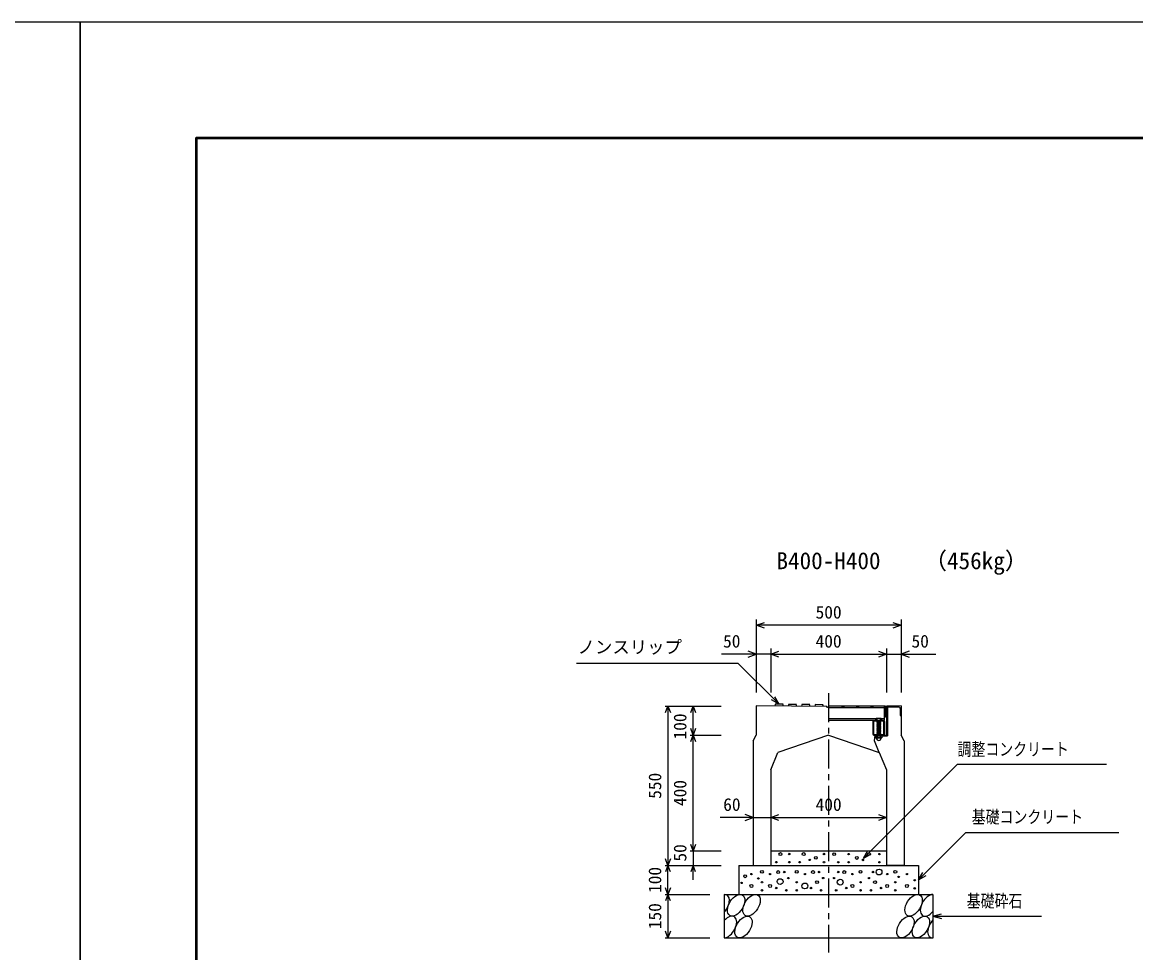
# Model space of a CAD drawing. Units: millimetres, scale not verified. Extents: x -16800 to 16800, y -5940 to 5940.
# Drawn here: x -200 to 3641, y 2729 to 5940 of the extents above; entities that cross this region are included whole.
import ezdxf
from ezdxf.enums import TextEntityAlignment as Align

# ---------------------------------------------------------------- set-up
doc = ezdxf.new("R2010")
doc.units = ezdxf.units.MM
doc.header["$LTSCALE"] = 20
doc.linetypes.add('CHAIN1', pattern=[8, 5, -1, 1, -1])
doc.linetypes.add('DOTTED', pattern=[1.75, 0.25, -1.5])
for name, color, linetype, lineweight in [('0-0_DIM', 7, 'Continuous', 25), ('0-1_Defpoints', 5, 'Continuous', 25), ('0-2_HATCH', 6, 'Continuous', 25), ('0-5_OUTLINE', 3, 'Continuous', 25), ('0-6_TXT', 7, 'Continuous', 25), ('0-7_WAKU', 3, 'Continuous', 25), ('0-A__0-5_D-BMK', 6, 'Continuous', 25)]:
    doc.layers.add(name, color=color, linetype=linetype, lineweight=lineweight)
doc.styles.add('ＭＳ ゴシック', font='')
doc.styles.get('ＭＳ ゴシック').set_extended_font_data('MS Gothic')

msp = doc.modelspace()

# ---------------------------------------------------------------- linework, layer by layer
at = {"layer": '0-0_DIM'}
for p, q in [((2331.78, 3878.57), (2331.78, 3626.83)), ((2831.78, 3858.57), (2331.78, 3858.57)), ((2831.78, 3878.57), (2831.78, 3626.83)), ((2381.78, 3778.57), (2381.78, 3626.83)), ((2781.78, 3778.57), (2781.78, 3626.83)), ((1711.73, 3728.31), (2268.62, 3728.31)), ((2331.78, 3758.57), (2212.12, 3758.57)), ((2410.83, 3586.09), (2268.62, 3728.31)), ((2381.78, 3758.57), (2331.78, 3758.57)), ((2381.78, 3758.57), (2781.78, 3758.57)), ((2781.78, 3758.57), (2831.78, 3758.57)), ((2831.78, 3758.57), (2951.45, 3758.57)), ((2410.83, 3586.09), (2395.83, 3612.07)), ((2017.58, 3579.86), (2210.91, 3579.86)), ((2027.58, 3579.86), (2027.58, 3029.86)), ((2114.25, 3479.86), (2114.25, 3579.86)), ((2410.83, 3586.09), (2384.85, 3601.09)), ((2104.25, 3479.86), (2210.91, 3479.86)), ((2114.25, 3079.86), (2114.25, 3479.86)), ((2321.78, 3194.86), (2207.26, 3194.86)), ((2321.78, 3194.86), (2381.78, 3194.86)), ((2381.78, 3194.86), (2781.78, 3194.86)), ((3055.44, 3143.52), (2891.78, 2979.86)), ((3055.44, 3143.52), (3582.51, 3143.52)), ((2104.25, 3079.86), (2210.91, 3079.86)), ((2114.25, 3079.86), (2114.25, 3029.86)), ((2701.78, 3054.86), (2716.78, 3080.84)), ((2701.78, 3054.86), (2727.76, 3069.86)), ((2017.58, 3029.86), (2210.91, 3029.86)), ((2027.58, 2929.86), (2027.58, 3029.86)), ((2114.25, 2979.86), (2114.25, 3029.86)), ((2891.78, 2979.86), (2906.78, 3005.84)), ((2891.78, 2979.86), (2917.76, 2994.86)), ((2017.58, 2929.86), (2171.78, 2929.86)), ((2027.58, 2929.86), (2027.58, 2779.86)), ((2941.78, 2854.86), (2970.76, 2862.63)), ((2941.78, 2854.86), (3315.68, 2854.86)), ((2941.78, 2854.86), (2970.76, 2847.1)), ((2017.58, 2779.86), (2171.78, 2779.86))]:
    msp.add_line(p, q, dxfattribs=at)
at = {"layer": '0-0_DIM', "linetype": 'CHAIN1'}
msp.add_line((2581.78, 3624.66), (2581.78, 2729.86), dxfattribs=at)
at = {"layer": '0-0_DIM'}
for points in [[(2360.01, 3848.31), (2331.82, 3858.57), (2360.01, 3868.83)], [(2803.63, 3868.83), (2831.82, 3858.57), (2803.63, 3848.31)], [(2303.59, 3748.31), (2331.78, 3758.57), (2303.59, 3768.83)], [(2409.97, 3748.31), (2381.78, 3758.57), (2409.97, 3768.83)], [(2753.67, 3768.83), (2781.86, 3758.57), (2753.67, 3748.31)], [(2859.9, 3768.83), (2831.71, 3758.57), (2859.9, 3748.31)], [(2019.37, 3557.31), (2027.58, 3579.86), (2035.79, 3557.31)], [(2106.04, 3557.31), (2114.25, 3579.86), (2122.46, 3557.31)], [(2122.46, 3502.42), (2114.25, 3479.86), (2106.04, 3502.42)], [(2106.04, 3457.31), (2114.25, 3479.86), (2122.46, 3457.31)], [(2701.78, 3054.86), (3026.25, 3379.33), (3539.8, 3379.33)], [(2293.59, 3184.6), (2321.78, 3194.86), (2293.59, 3205.12)], [(2409.97, 3184.6), (2381.78, 3194.86), (2409.97, 3205.12)], [(2753.59, 3205.12), (2781.78, 3194.86), (2753.59, 3184.6)], [(2122.46, 3102.42), (2114.25, 3079.86), (2106.04, 3102.42)], [(2035.79, 3052.42), (2027.58, 3029.86), (2019.37, 3052.42)], [(2035.79, 3007.31), (2027.58, 3029.86), (2019.37, 3007.31)], [(2122.46, 3007.31), (2114.25, 3029.86), (2106.04, 3007.31)], [(2035.79, 2952.42), (2027.58, 2929.86), (2019.37, 2952.42)], [(2035.79, 2907.31), (2027.58, 2929.86), (2019.37, 2907.31)], [(2035.79, 2802.42), (2027.58, 2779.86), (2019.37, 2802.42)]]:
    msp.add_lwpolyline(points, dxfattribs=at)
at = {"layer": '0-1_Defpoints'}
for points in [[(-16800, -5940), (0, -5940), (0, 5940), (-16800, 5940)], [(0, -5940), (16800, -5940), (16800, 5940), (0, 5940)]]:
    msp.add_lwpolyline(points, close=True, dxfattribs=at)
at = {"layer": '0-2_HATCH'}
for p, q in [((2425.78, 3579.44), (2424.28, 3585.96)), ((2471.78, 3578.97), (2470.28, 3585.49)), ((2517.78, 3578.5), (2516.28, 3585.02)), ((2563.78, 3578.04), (2562.28, 3584.56)), ((2781.76, 3579.86), (2781.76, 3479.86)), ((2784.96, 3576.69), (2822.73, 3577.07)), ((2784.96, 3576.69), (2784.96, 3476.66)), ((2828.58, 3571.27), (2828.58, 3547.33)), ((2828.58, 3547.33), (2831.78, 3547.36)), ((2739.76, 3459.86), (2742.76, 3479.86)), ((2756.57, 3419.86), (2739.76, 3459.86)), ((2742.28, 3476.66), (2784.96, 3476.66)), ((2742.76, 3479.86), (2781.76, 3479.86))]:
    msp.add_line(p, q, dxfattribs=at)
for points in [[(2424.33, 3585.96), (2397.33, 3586.23), (2395.78, 3579.75)], [(2470.33, 3585.49), (2443.33, 3585.76), (2441.78, 3579.28)], [(2516.33, 3585.02), (2489.33, 3585.29), (2487.78, 3578.81)], [(2562.33, 3584.56), (2535.33, 3584.83), (2533.78, 3578.35)]]:
    msp.add_lwpolyline(points, dxfattribs=at)
for centre, radius in [((2415.3, 3069.17), 5), ((2495.66, 3069.17), 5), ((2600.92, 3068.89), 5), ((2720.92, 3068.89), 5), ((2401.28, 3041.16), 2.5), ((2445.75, 3069.17), 2.5), ((2445.75, 3041.16), 2.5), ((2481.64, 3041.16), 2.5), ((2516.69, 3049.04), 2.5), ((2537.71, 3056.04), 5), ((2565.75, 3069.17), 2.5), ((2565.75, 3041.16), 2.5), ((2614.94, 3040.88), 2.5), ((2650.82, 3068.89), 2.5), ((2650.82, 3040.88), 2.5), ((2678.86, 3055.76), 5), ((2699.89, 3048.76), 2.5), ((2757.14, 3068.89), 2.5), ((2757.14, 3040.88), 2.5), ((2293.9, 2992.41), 5), ((2315.47, 3000.04), 2.5), ((2351.75, 3007.92), 5), ((2379.79, 3000.04), 2.5), ((2407.82, 3007.04), 5), ((2428.86, 3007.04), 2.5), ((2471.75, 3007.92), 5), ((2499.79, 3000.04), 2.5), ((2527.82, 3007.04), 5), ((2548.86, 3007.04), 2.5), ((2614.71, 3007.04), 2.5), ((2635.74, 3007.04), 5), ((2663.78, 3000.04), 2.5), ((2691.82, 3007.92), 5), ((2734.71, 3007.04), 2.5), ((2755.74, 3007.04), 10), ((2783.78, 3000.04), 2.5), ((2811.82, 3007.92), 5), ((2851.72, 3000.04), 2.5), ((2281.48, 2969.62), 2.5), ((2315.47, 2958.89), 5), ((2339.33, 2985.12), 2.5), ((2351.75, 2972.02), 2.5), ((2379.79, 2958.89), 5), ((2414.36, 2974.03), 10), ((2442.87, 2986.03), 2.5), ((2471.75, 2972.02), 2.5), ((2499.79, 2958.89), 10), ((2541.84, 2972.02), 5), ((2562.87, 2986.03), 2.5), ((2600.69, 2986.03), 2.5), ((2621.72, 2972.02), 10), ((2663.78, 2958.89), 5), ((2691.82, 2972.02), 2.5), ((2720.69, 2986.03), 2.5), ((2741.72, 2972.02), 5), ((2783.78, 2958.89), 5), ((2811.82, 2972.02), 2.5), ((2823.16, 2990.35), 2.5), ((2851.72, 2958.89), 5), ((2878.58, 2978.82), 2.5), ((2351.75, 2944.01), 2.5), ((2400.82, 2951.89), 2.5), ((2435.86, 2944.01), 2.5), ((2471.75, 2944.01), 2.5), ((2520.82, 2951.89), 2.5), ((2555.86, 2944.01), 2.5), ((2607.7, 2944.01), 2.5), ((2642.75, 2951.89), 2.5), ((2691.82, 2944.01), 2.5), ((2727.7, 2944.01), 2.5), ((2762.75, 2951.89), 2.5), ((2811.82, 2944.01), 2.5), ((2878.58, 2950.81), 2.5)]:
    msp.add_circle(centre, radius, dxfattribs=at)
msp.add_arc((2822.78, 3571.27), 5.8, 0, 90.57294, dxfattribs=at)
for centre, start_param, end_param in [((2209.42, 2892.34), 4.385593, 6.6745444), ((2927.92, 2892.34), 0.3357715, 4.4411806), ((2234.74, 2817.35), 3.5111464, 7.548991), ((2953.25, 2817.35), 1.2110787, 3.5658734)]:
    msp.add_ellipse(centre, major_axis=(21.81, 35.31), ratio=0.5792, start_param=start_param, end_param=end_param, dxfattribs=at)
for centre in [(2262.63, 2892.34), (2315.84, 2892.34), (2874.72, 2892.34), (2287.95, 2817.35), (2846.83, 2817.35), (2900.04, 2817.35)]:
    msp.add_ellipse(centre, major_axis=(21.81, 35.31), ratio=0.5792, dxfattribs=at)
at = {"layer": '0-5_OUTLINE'}
for p, q in [((2331.78, 3580.36), (2331.78, 3479.86)), ((2575.78, 3577.92), (2331.78, 3580.36)), ((2831.78, 3580.36), (2781.76, 3579.86)), ((2831.78, 3580.36), (2831.78, 3479.86)), ((2321.78, 3459.86), (2331.78, 3479.86)), ((2321.78, 3459.86), (2321.78, 3029.86)), ((2581.78, 3479.86), (2407, 3419.86)), ((2581.78, 3479.86), (2756.57, 3419.86)), ((2841.78, 3459.86), (2831.78, 3479.86)), ((2841.78, 3459.86), (2841.78, 3029.86)), ((2381.78, 3359.86), (2407, 3419.86)), ((2756.58, 3419.86), (2781.78, 3359.86)), ((2381.78, 3359.86), (2381.78, 3029.86)), ((2781.78, 3359.86), (2781.78, 3029.86)), ((2381.78, 3079.86), (2781.78, 3079.86)), ((2271.78, 3029.86), (2271.78, 2929.86)), ((2271.78, 3029.86), (2891.78, 3029.86)), ((2321.78, 3029.86), (2381.78, 3029.86)), ((2841.78, 3029.86), (2781.78, 3029.86)), ((2891.78, 3029.86), (2891.78, 2929.86)), ((2221.78, 2929.86), (2221.78, 2779.86)), ((2221.78, 2929.86), (2941.78, 2929.86)), ((2941.78, 2929.86), (2941.78, 2779.86)), ((2221.78, 2779.86), (2941.78, 2779.86))]:
    msp.add_line(p, q, dxfattribs=at)
msp.add_lwpolyline([(2581.78, 3574.66), (2577.28, 3574.66), (2575.78, 3577.92)], dxfattribs=at)
at = {"layer": '0-7_WAKU', "lineweight": 50}
msp.add_lwpolyline([(400, -5540), (16400, -5540), (16400, 5540), (400, 5540)], close=True, dxfattribs=at)
at = {"layer": '0-A__0-5_D-BMK'}
for p, q in [((2773.26, 3579.86), (2581.76, 3579.86)), ((2773.26, 3573.86), (2581.76, 3573.86)), ((2777.76, 3541.86), (2777.76, 3579.86)), ((2744.28, 3535.86), (2581.76, 3535.86)), ((2746.28, 3537.36), (2744.28, 3535.86)), ((2744.28, 3529.86), (2744.28, 3535.86)), ((2744.61, 3536.14), (2746.28, 3537.36)), ((2763.28, 3537.36), (2746.28, 3537.36)), ((2749.28, 3529.86), (2749.28, 3535.86)), ((2760.28, 3529.86), (2760.28, 3535.86)), ((2764.96, 3536.14), (2763.28, 3537.36)), ((2773.26, 3535.86), (2765.28, 3535.86)), ((2765.28, 3529.86), (2765.28, 3535.86)), ((2777.76, 3541.86), (2773.26, 3541.86)), ((2773.26, 3529.86), (2581.76, 3529.86)), ((2734.76, 3526.86), (2734.76, 3482.86)), ((2771.76, 3529.86), (2737.76, 3529.86)), ((2765.28, 3529.86), (2744.28, 3529.86)), ((2748.28, 3529.86), (2761.28, 3529.86)), ((2748.28, 3528.86), (2749.28, 3529.86)), ((2749.28, 3527.86), (2748.28, 3528.86)), ((2761.28, 3527.86), (2748.28, 3526.86)), ((2748.28, 3526.86), (2749.28, 3527.86)), ((2749.28, 3525.86), (2748.28, 3526.86)), ((2748.28, 3524.86), (2749.28, 3525.86)), ((2761.28, 3525.86), (2748.28, 3524.86)), ((2749.28, 3523.86), (2748.28, 3524.86)), ((2748.28, 3522.86), (2749.28, 3523.86)), ((2761.28, 3523.86), (2748.28, 3522.86)), ((2749.28, 3521.86), (2748.28, 3522.86)), ((2748.28, 3520.86), (2749.28, 3521.86)), ((2761.28, 3521.86), (2748.28, 3520.86)), ((2749.28, 3519.86), (2748.28, 3520.86)), ((2748.28, 3518.86), (2749.28, 3519.86)), ((2761.28, 3519.86), (2748.28, 3518.86)), ((2749.28, 3517.86), (2748.28, 3518.86)), ((2761.28, 3517.86), (2748.28, 3516.86)), ((2748.28, 3516.86), (2749.28, 3517.86)), ((2761.28, 3515.86), (2748.28, 3514.86)), ((2749.28, 3513.86), (2748.28, 3514.86)), ((2761.28, 3513.86), (2748.28, 3512.86)), ((2748.28, 3512.86), (2749.28, 3513.86)), ((2749.28, 3511.86), (2748.28, 3512.86)), ((2761.28, 3511.86), (2748.28, 3510.86)), ((2748.28, 3510.86), (2749.28, 3511.86)), ((2749.28, 3509.86), (2748.28, 3510.86)), ((2761.28, 3509.86), (2748.28, 3508.86)), ((2748.28, 3508.86), (2749.28, 3509.86)), ((2749.28, 3507.86), (2748.28, 3508.86)), ((2761.28, 3507.86), (2748.28, 3506.86)), ((2748.28, 3506.86), (2749.28, 3507.86)), ((2749.28, 3505.86), (2748.28, 3506.86)), ((2761.28, 3505.86), (2748.28, 3504.86)), ((2748.28, 3504.86), (2749.28, 3505.86)), ((2749.28, 3503.86), (2748.28, 3504.86)), ((2761.28, 3503.86), (2748.28, 3502.86)), ((2748.28, 3502.86), (2749.28, 3503.86)), ((2749.28, 3501.86), (2748.28, 3502.86)), ((2761.28, 3501.86), (2748.28, 3500.86)), ((2748.28, 3500.86), (2749.28, 3501.86)), ((2749.28, 3499.86), (2748.28, 3500.86)), ((2761.28, 3499.86), (2748.28, 3498.86)), ((2748.28, 3498.86), (2749.28, 3499.86)), ((2749.28, 3497.86), (2748.28, 3498.86)), ((2761.28, 3497.86), (2748.28, 3496.86)), ((2748.28, 3496.86), (2749.28, 3497.86)), ((2749.28, 3495.86), (2748.28, 3496.86)), ((2761.28, 3495.86), (2748.28, 3494.86)), ((2748.28, 3494.86), (2749.28, 3495.86)), ((2760.28, 3528.86), (2761.28, 3529.86)), ((2761.28, 3527.86), (2760.28, 3528.86)), ((2760.28, 3524.86), (2761.28, 3525.86)), ((2761.28, 3523.86), (2760.28, 3524.86)), ((2760.28, 3522.86), (2761.28, 3523.86)), ((2761.28, 3521.86), (2760.28, 3522.86)), ((2760.28, 3520.86), (2761.28, 3521.86)), ((2761.28, 3519.86), (2760.28, 3520.86)), ((2760.28, 3516.86), (2761.28, 3517.86)), ((2761.28, 3515.86), (2760.28, 3516.86)), ((2760.28, 3514.86), (2761.28, 3515.86)), ((2761.28, 3513.86), (2760.28, 3514.86)), ((2760.28, 3512.86), (2761.28, 3513.86)), ((2760.28, 3512.86), (2761.28, 3511.86)), ((2760.28, 3510.86), (2761.28, 3511.86)), ((2760.28, 3510.86), (2761.28, 3509.86)), ((2760.28, 3508.86), (2761.28, 3509.86)), ((2760.28, 3508.86), (2761.28, 3507.86)), ((2760.28, 3506.86), (2761.28, 3507.86)), ((2760.28, 3506.86), (2761.28, 3505.86)), ((2760.28, 3504.86), (2761.28, 3505.86)), ((2760.28, 3504.86), (2761.28, 3503.86)), ((2760.28, 3502.86), (2761.28, 3503.86)), ((2760.28, 3502.86), (2761.28, 3501.86)), ((2760.28, 3500.86), (2761.28, 3501.86)), ((2760.28, 3500.86), (2761.28, 3499.86)), ((2760.28, 3498.86), (2761.28, 3499.86)), ((2760.28, 3498.86), (2761.28, 3497.86)), ((2760.28, 3496.86), (2761.28, 3497.86)), ((2760.28, 3496.86), (2761.28, 3495.86)), ((2760.28, 3494.86), (2761.28, 3495.86)), ((2774.76, 3526.86), (2774.76, 3482.86)), ((2737.76, 3479.86), (2771.76, 3479.86)), ((2745.44, 3476.66), (2744.58, 3476.01)), ((2744.58, 3476.01), (2744.58, 3470.83)), ((2746.27, 3469.86), (2744.58, 3470.83)), ((2764.12, 3476.66), (2745.44, 3476.66)), ((2746.27, 3469.54), (2746.27, 3469.86)), ((2763.3, 3469.86), (2746.27, 3469.86)), ((2763.3, 3469.54), (2746.27, 3469.54)), ((2749.28, 3493.86), (2748.28, 3494.86)), ((2761.28, 3493.86), (2748.28, 3492.86)), ((2748.28, 3492.86), (2749.28, 3493.86)), ((2749.28, 3491.86), (2748.28, 3492.86)), ((2761.28, 3491.86), (2748.28, 3490.86)), ((2748.28, 3490.86), (2749.28, 3491.86)), ((2749.28, 3489.87), (2748.28, 3490.86)), ((2748.28, 3488.87), (2749.28, 3489.87)), ((2761.28, 3489.86), (2748.28, 3488.86)), ((2749.28, 3487.87), (2748.28, 3488.87)), ((2761.29, 3487.86), (2748.29, 3486.86)), ((2748.29, 3486.86), (2749.29, 3487.86)), ((2749.29, 3485.86), (2748.29, 3486.86)), ((2761.29, 3485.86), (2748.29, 3484.86)), ((2748.29, 3484.86), (2749.29, 3485.86)), ((2749.29, 3483.86), (2748.29, 3484.86)), ((2761.29, 3483.86), (2748.29, 3482.86)), ((2748.29, 3482.86), (2749.29, 3483.86)), ((2749.29, 3481.86), (2748.29, 3482.86)), ((2748.29, 3480.86), (2749.29, 3481.86)), ((2749.29, 3479.86), (2748.29, 3480.86)), ((2748.29, 3478.86), (2749.29, 3479.86)), ((2749.29, 3477.86), (2748.29, 3478.86)), ((2748.3, 3476.85), (2749.3, 3477.85)), ((2748.49, 3476.66), (2748.3, 3476.85)), ((2749.68, 3476.02), (2749.68, 3470.83)), ((2759.89, 3476.01), (2759.89, 3470.83)), ((2760.28, 3494.86), (2761.28, 3493.86)), ((2760.28, 3492.86), (2761.28, 3493.86)), ((2760.28, 3492.86), (2761.28, 3491.86)), ((2760.28, 3490.86), (2761.28, 3491.86)), ((2760.28, 3490.86), (2761.29, 3489.86)), ((2760.28, 3488.86), (2761.28, 3489.86)), ((2760.28, 3488.86), (2761.29, 3487.86)), ((2760.29, 3486.86), (2761.29, 3487.86)), ((2760.29, 3486.86), (2761.29, 3485.86)), ((2760.29, 3484.86), (2761.29, 3485.86)), ((2760.29, 3484.86), (2761.29, 3483.86)), ((2760.29, 3482.86), (2761.29, 3483.86)), ((2760.29, 3482.86), (2761.29, 3481.86)), ((2760.29, 3480.86), (2761.29, 3481.86)), ((2760.29, 3480.86), (2761.29, 3479.86)), ((2760.29, 3478.85), (2761.29, 3479.85)), ((2760.29, 3478.85), (2761.3, 3477.85)), ((2760.3, 3476.85), (2761.3, 3477.85)), ((2760.3, 3476.85), (2760.49, 3476.66)), ((2763.3, 3469.86), (2764.99, 3470.83)), ((2763.3, 3469.54), (2763.3, 3469.86)), ((2764.12, 3476.66), (2764.99, 3476.01)), ((2764.99, 3476.01), (2764.99, 3470.83))]:
    msp.add_line(p, q, dxfattribs=at)
at = {"layer": '0-A__0-5_D-BMK', "linetype": 'DOTTED'}
for p, q in [((2761.28, 3529.86), (2748.28, 3528.86)), ((2761.29, 3481.86), (2748.29, 3480.86)), ((2761.29, 3479.86), (2748.29, 3478.86)), ((2761.3, 3477.85), (2748.3, 3476.85)), ((2748.49, 3476.66), (2760.49, 3476.66))]:
    msp.add_line(p, q, dxfattribs=at)
at = {"layer": '0-A__0-5_D-BMK'}
for points in [[(2777.76, 3579.86), (2773.26, 3579.86), (2773.26, 3529.86)], [(2748.28, 3514.86), (2749.28, 3515.86), (2748.28, 3516.86)], [(2761.28, 3525.86), (2760.28, 3526.86), (2761.28, 3527.86)], [(2761.28, 3517.86), (2760.28, 3518.86), (2761.28, 3519.86)]]:
    msp.add_lwpolyline(points, dxfattribs=at)
msp.add_lwpolyline([(2737.06, 3527.56), (2737.06, 3482.16), (2772.46, 3482.16), (2772.46, 3527.56)], close=True, dxfattribs=at)
for centre in [(2631.76, 3576.86), (2681.76, 3576.86), (2731.76, 3576.86)]:
    msp.add_circle(centre, 3, dxfattribs=at)
for centre, radius, start, end in [((2581.76, 3576.86), 3, 270, 90), ((2746.78, 3533.24), 3.62, 46.39563, 133.60437), ((2754.78, 3521.24), 15.62, 69.39075, 110.60925), ((2762.78, 3533.24), 3.62, 46.39563, 133.60437), ((2737.76, 3526.86), 3, 90, 180), ((2771.76, 3526.86), 3, 0, 90), ((2737.76, 3482.86), 3, 180, 270), ((2747.13, 3471.32), 5.35, 61.49832, 118.50684), ((2747.13, 3475.53), 5.35, 241.49843, 298.50089), ((2754.78, 3469.54), 8.19, 180, 359.99995), ((2754.78, 3456.25), 20.42, 75.52621, 104.47362), ((2754.78, 3490.6), 20.42, 255.52638, 284.47374), ((2762.44, 3471.32), 5.35, 61.49231, 118.50169), ((2762.44, 3475.53), 5.35, 241.49989, 298.5), ((2771.76, 3482.86), 3, 270, 0)]:
    msp.add_arc(centre, radius, start, end, dxfattribs=at)

# ---------------------------------------------------------------- texts
at = {"layer": '0-0_DIM', "style": 'ＭＳ ゴシック'}
for s, p in [('500', (2536.78, 3868.57)), ('ノンスリップ', (1715.58, 3748.49)), ('50', (2217.6, 3768.57)), ('400', (2536.78, 3768.57)), ('50', (2867.7, 3768.57)), ('60', (2218.11, 3204.86)), ('400', (2536.78, 3204.86))]:
    msp.add_text(s, height=43.99, dxfattribs=at).set_placement(p, align=Align.BOTTOM_LEFT)
for s, p in [('100', (2104.25, 3464.61)), ('550', (2017.58, 3259.86)), ('400', (2104.25, 3234.86)), ('50', (2104.25, 3043.19)), ('100', (2017.58, 2934.86)), ('150', (2017.58, 2809.86))]:
    msp.add_text(s, height=43.99, rotation=90, dxfattribs=at).set_placement(p, align=Align.BOTTOM_LEFT)
at = {"layer": '0-0_DIM', "style": 'ＭＳ ゴシック', "width": 0.8}
for s, p in [('調整コンクリート', (3026.25, 3395.75)), ('基礎コンクリート', (3075.44, 3162.25)), ('基礎砕石', (3058.1, 2872.03))]:
    msp.add_text(s, height=43.99, dxfattribs=at).set_placement(p, align=Align.BOTTOM_LEFT)
at = {"layer": '0-6_TXT', "style": 'ＭＳ ゴシック'}
for s, p in [('B400-H400', (2401.78, 4034.66)), ('（456kg）', (2910.15, 4034.66))]:
    msp.add_text(s, height=58.65, dxfattribs=at).set_placement(p, align=Align.BOTTOM_LEFT)

doc.saveas('drawing.dxf')
